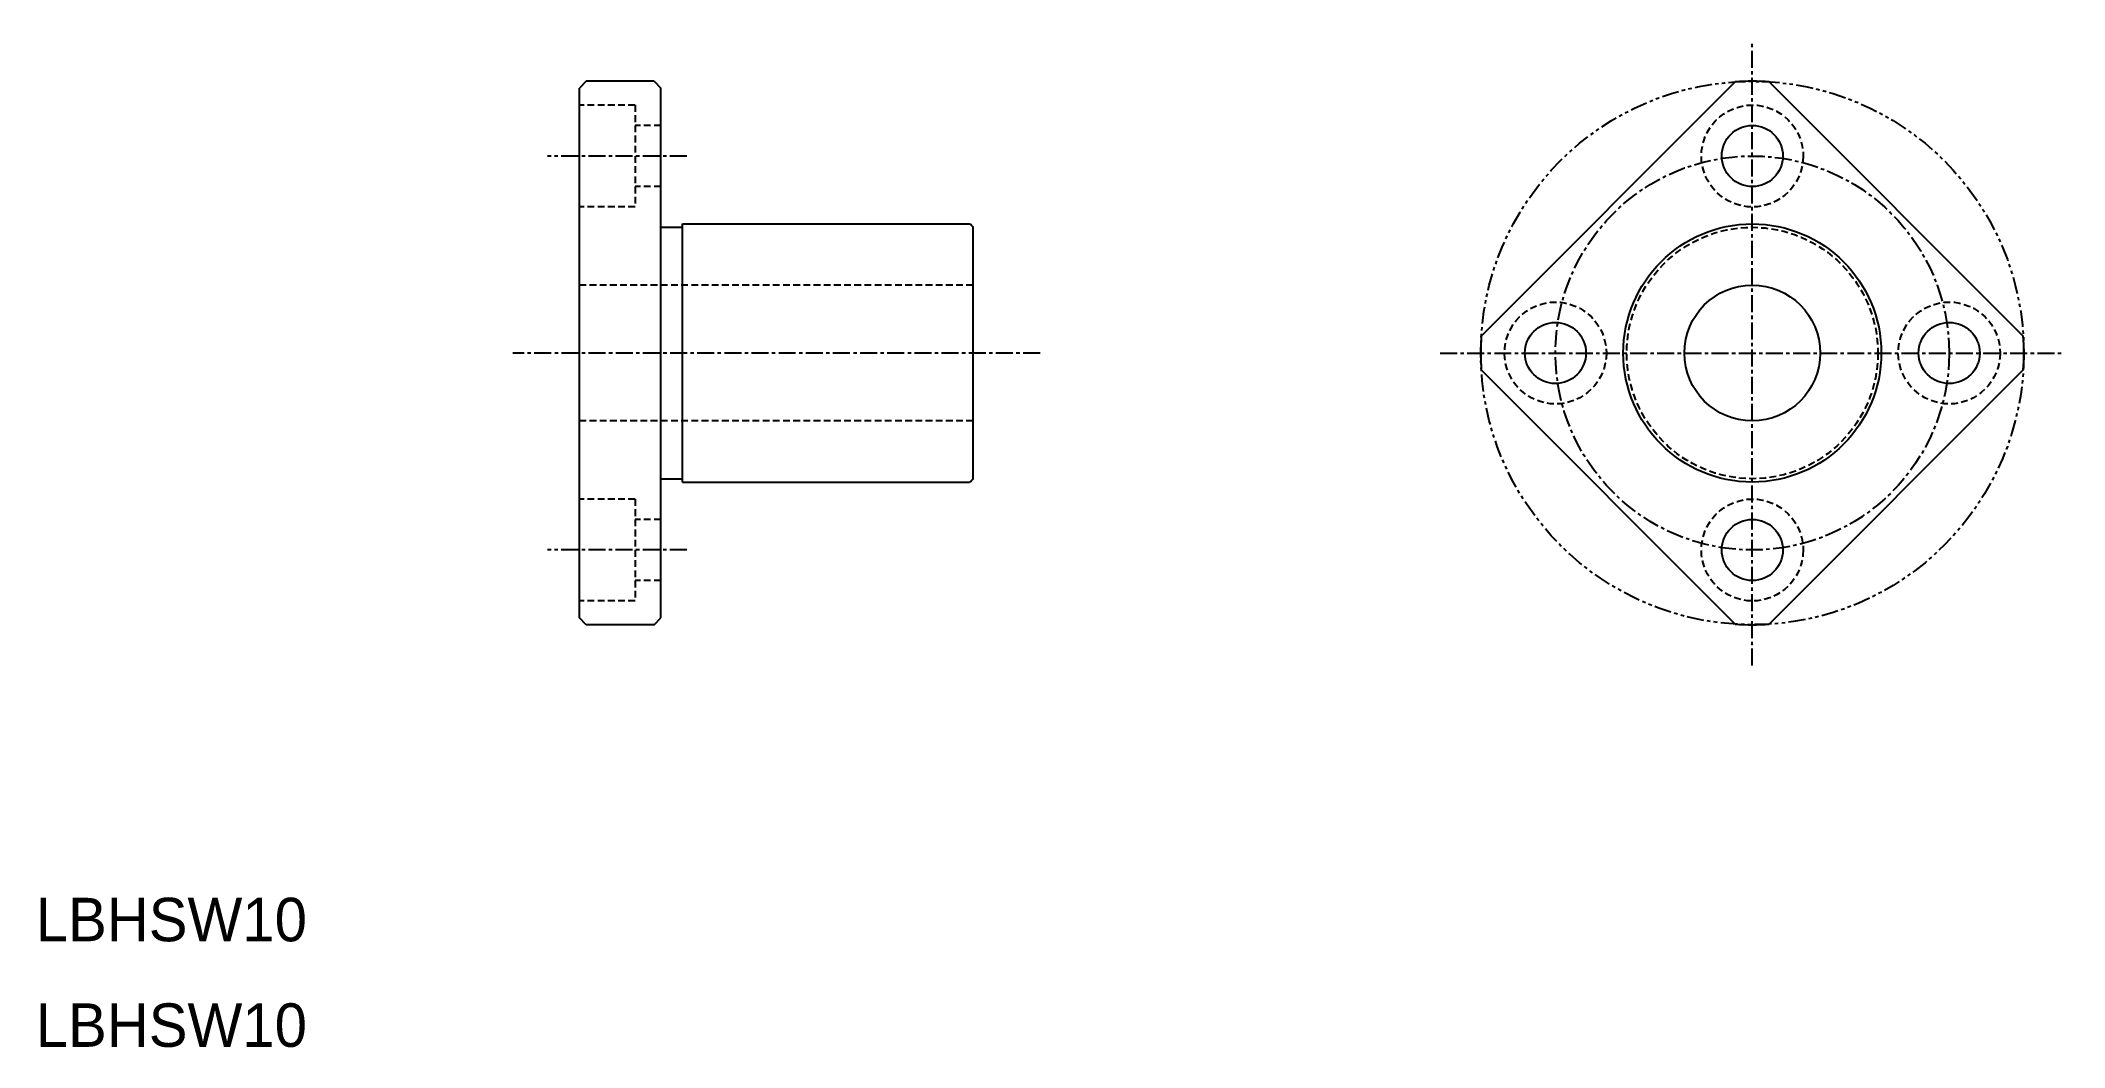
# Model space of a CAD drawing. Extents: x 217 to 366, y 146 to 220.
import ezdxf

# ---------------------------------------------------------------- set-up
doc = ezdxf.new("R2010")
doc.units = 0
for name, pattern in [('CENTER', [2, 1.25, -0.25, 0.25, -0.25]), ('DASHED', [0.75, 0.5, -0.25]), ('PHANTOM', [2.5, 1.25, -0.25, 0.25, -0.25, 0.25, -0.25])]:
    doc.linetypes.add(name, pattern=pattern)
doc.layers.get('0').update_dxf_attribs({"linetype": 'CONTINUOUS'})
doc.layers.add('CENTER', color=1, linetype='CENTER')

msp = doc.modelspace()

# ---------------------------------------------------------------- linework, layer by layer
at = {"color": 7, "linetype": 'CONTINUOUS'}
for p, q in [((257.14, 217.21), (256.64, 216.71)), ((256.64, 177.71), (256.64, 216.71)), ((262.14, 217.21), (257.14, 217.21)), ((262.14, 217.21), (262.64, 216.71)), ((262.64, 177.71), (262.64, 216.71)), ((341.77, 217.17), (323.06, 198.46)), ((362.99, 198.46), (344.28, 217.17)), ((262.64, 206.46), (264.24, 206.46)), ((264.24, 206.71), (285.38, 206.71)), ((264.24, 187.71), (264.24, 206.71)), ((285.64, 187.96), (285.64, 206.46)), ((341.77, 177.25), (323.06, 195.96)), ((362.99, 195.96), (344.28, 177.25)), ((262.64, 187.96), (264.24, 187.96)), ((264.24, 187.71), (285.38, 187.71)), ((268.01, 187.71), (268.01, 187.71)), ((273.39, 187.71), (273.39, 187.71)), ((257.14, 177.21), (256.64, 177.71)), ((262.14, 177.21), (262.64, 177.71)), ((262.14, 177.21), (257.14, 177.21))]:
    msp.add_line(p, q, dxfattribs=at)
at = {"color": 3, "linetype": 'DASHED'}
for p, q in [((260.74, 215.46), (256.64, 215.46)), ((260.74, 215.46), (260.74, 207.96)), ((262.64, 213.96), (260.74, 213.96)), ((262.64, 209.46), (260.74, 209.46)), ((260.74, 207.96), (256.64, 207.96)), ((285.64, 202.21), (256.64, 202.21)), ((285.64, 192.21), (256.64, 192.21)), ((260.74, 186.46), (256.64, 186.46)), ((260.74, 186.46), (260.74, 178.96)), ((262.64, 184.96), (260.74, 184.96)), ((262.64, 180.46), (260.74, 180.46)), ((260.74, 178.96), (256.64, 178.96))]:
    msp.add_line(p, q, dxfattribs=at)
at = {"color": 3, "linetype": 'PHANTOM'}
msp.add_circle((343.03, 197.21), 20, dxfattribs=at)
at = {"color": 3, "linetype": 'DASHED'}
for centre, radius in [((343.03, 211.71), 3.75), ((343.03, 197.21), 9.25), ((328.53, 197.21), 3.75), ((357.53, 197.21), 3.75), ((343.03, 182.71), 3.75)]:
    msp.add_circle(centre, radius, dxfattribs=at)
at = {"color": 7, "linetype": 'CONTINUOUS'}
for centre, radius in [((343.03, 211.71), 2.25), ((343.03, 197.21), 9.5), ((343.03, 197.21), 5), ((328.53, 197.21), 2.25), ((357.53, 197.21), 2.25), ((343.03, 182.71), 2.25)]:
    msp.add_circle(centre, radius, dxfattribs=at)
for centre, radius, start, end in [((343.03, 197.21), 20, 86.4096, 93.5904), ((284.89, 205.96), 0.9, 33.5573, 56.4427), ((343.03, 197.21), 20, 176.4096, 183.5904), ((343.03, 197.21), 20, 356.4096, 3.5904), ((284.89, 188.46), 0.9, 303.5573, 326.4427), ((343.03, 197.21), 20, 266.4096, 273.5904)]:
    msp.add_arc(centre, radius, start, end, dxfattribs=at)
at = {"layer": 'CENTER', "color": 1, "linetype": 'CENTER'}
for p, q in [((343.03, 174.21), (343.03, 220.21)), ((264.56, 211.71), (254.29, 211.71)), ((290.57, 197.21), (251.74, 197.21)), ((320.03, 197.21), (366.03, 197.21)), ((264.56, 182.71), (254.29, 182.71))]:
    msp.add_line(p, q, dxfattribs=at)
msp.add_circle((343.03, 197.21), 14.5, dxfattribs=at)

# ---------------------------------------------------------------- texts
at = {"color": 7, "linetype": 'CONTINUOUS'}
for p in [(216.6, 153.91), (216.6, 146.14)]:
    msp.add_text('LBHSW10', height=3.2, dxfattribs=at).set_placement(p)

doc.saveas('drawing.dxf')
